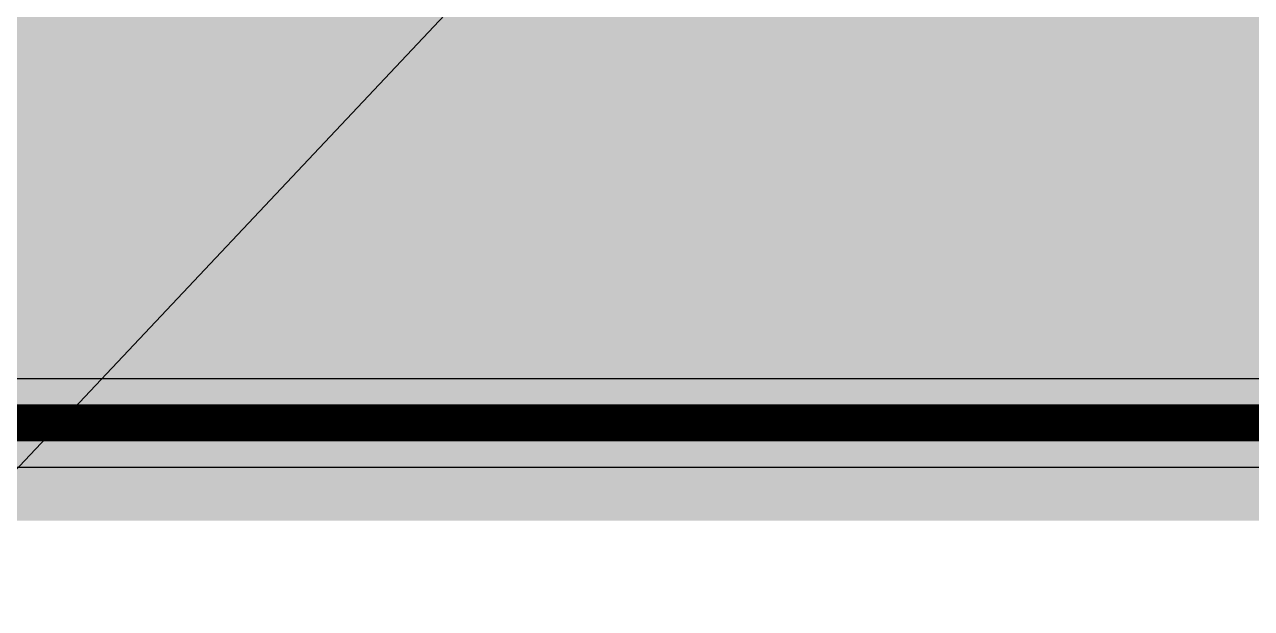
# Model space of a CAD drawing. Header units: inches. Extents: x 0 to 5379, y 0 to 5429.
# Drawn here: x 323.08 to 335.69, y 66.03 to 72.02 of the extents above; entities that cross this region are included whole.
import ezdxf

# ---------------------------------------------------------------- set-up
doc = ezdxf.new("R2010")
doc.units = ezdxf.units.IN
for name, color, linetype in [('Bottom Solder', 6, 'Continuous'), ('Top Layer', 1, 'Continuous'), ('Top Solder', 216, 'Continuous')]:
    doc.layers.add(name, color=color, linetype=linetype)

# ---------------------------------------------------------------- blocks, each defined once
blk = doc.blocks.new('P____DI_3333_8_125')
at = {"layer": 'Top Solder'}
blk.add_line((0.102, -1.238), (-5064.815, -5372.221), dxfattribs=at)

msp = doc.modelspace()

# ---------------------------------------------------------------- hatches: boundary and pattern name
at = {"layer": 'Bottom Solder'}
for points in [[(248.535, 66.929), (348.971, 66.929), (348.971, 82.731), (248.535, 82.731)], [(191.321, 66.929), (348.971, 66.929), (348.971, 71.631), (191.321, 71.631)]]:
    msp.add_hatch(color=6, dxfattribs=at).paths.add_polyline_path(points)

# ---------------------------------------------------------------- linework, layer by layer
at = {"layer": 'Top Layer'}
for p, q in [((341.112, 68.387), (304.806, 68.387)), ((305.769, 67.481), (340.925, 67.481))]:
    msp.add_line(p, q, dxfattribs=at)
msp.add_lwpolyline([(302.443, 67.934, 0.381, 0.381, 0), (341.112, 67.934, 0.381, 0.381, 0)], format="xyseb", dxfattribs=at)

# ---------------------------------------------------------------- block references
at = {"rotation": 180}
msp.add_blockref('P____DI_3333_8_125', (314.394, 56.988), dxfattribs=at)

doc.saveas('drawing.dxf')
